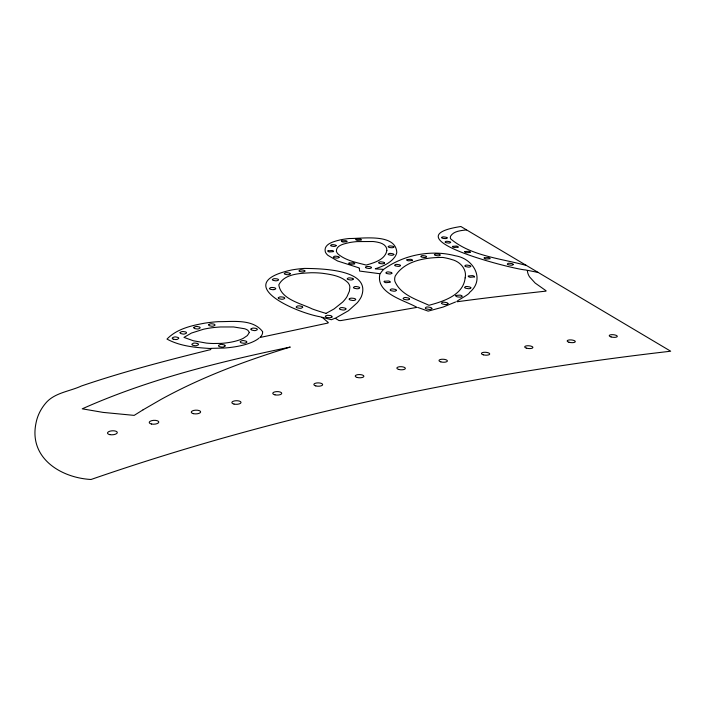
<?xml version="1.0" encoding="UTF-8"?>
<svg xmlns="http://www.w3.org/2000/svg" width="706" height="706" viewBox="0 0 706 706"><rect width="100%" height="100%" fill="white"/><g stroke="black" fill="none" stroke-linecap="round" stroke-linejoin="round"><path stroke-width="1.06" d="M458.07 247.144L454.196 247.462A3.68 0.997 2.5 0 1 452.475 246.368L456.341 246.05A3.618 0.98 2.5 0 1 458.07 247.144M193.982 327.302L195.58 326.596A2.595 0.865 -1.2 0 1 197.124 326.481L199.471 326.993A4.633 1.553 -1.2 0 1 200.133 327.928L198.792 328.802A2.595 0.874 -1.2 0 1 197.274 328.987L194.935 328.652A4.218 1.412 -1.2 0 1 193.991 327.302M328.016 250.824L332.076 250.498A3.715 1.033 0.9 0 1 333.461 251.627L329.384 251.963A3.654 1.015 0.9 0 1 328.016 250.833M326.031 313.393L334.123 308.91L342.648 302.089A169.819 51.538 -1.2 0 0 347.008 296.644L349.408 291.163L349.832 287.589A60.592 18.506 0.4 0 0 348.032 282.753C341.36 275.94 331.211 274.493 322.183 273.248A30.393 9.169 0.7 0 0 311.011 272.745C299.971 273.407 284.58 273.601 278.817 284.827C280.785 299.353 301.03 303.377 312.193 308.919A161.815 47.77 2.4 0 0 326.031 313.393M455.538 301.983L443.077 307.075L428.163 311.134L417.723 307.428M335.191 318.168L331.388 319.721L321.945 317.259M274.184 289.592L275.543 289.054A4.042 1.235 0.1 0 0 274.21 287.686L272.119 287.457A2.559 0.785 0.1 0 0 270.663 287.616L269.445 288.401A4.386 1.341 0.1 0 0 270.248 289.239L272.666 289.698A2.568 0.785 0.1 0 0 274.184 289.592M466.551 229.874C461.044 230.65 453.72 230.906 450.552 236.236A48.079 12.602 3 0 0 450.649 238.84C470.77 256.049 501.542 258.59 526.402 265.456M210.538 348.385L224.27 348.032A45.616 15.479 -0.9 0 0 259.031 338.112M538.184 272.454L527.426 270.31M197.292 343.39L194.882 343.037A2.692 0.935 -1.3 0 0 193.32 343.231L191.908 344.175A4.801 1.668 -1.3 0 0 192.588 345.181L195.024 345.737A2.692 0.935 -1.3 0 0 196.639 345.613L198.298 344.846A4.386 1.527 -1.3 0 0 197.292 343.39M173.349 339.207L175.732 339.551A2.665 0.909 -1.6 0 0 177.294 339.365L178.724 338.439A4.748 1.624 -1.6 0 0 178.071 337.459L175.706 336.921A2.656 0.909 -1.6 0 0 174.108 337.044L172.44 337.786A4.333 1.483 -1.6 0 0 173.358 339.207M262.597 331.635C252.801 318.609 232.724 321.795 218.295 321.662A57.971 20.05 -0.8 0 0 204.881 323.136C191.432 325.563 176.809 328.864 166.987 339.083C180.277 346.328 195.862 347.59 210.591 348.535C211.465 349.682 209.947 349.876 209.038 349.991C166.157 360.616 123.321 371.709 81.472 385.97C69.603 391.486 54.503 392.651 45.722 403.144C40.922 408.765 37.471 415.552 36.059 422.832C28.522 457.744 60.46 477.777 91.03 479.489C278.526 414.616 473.761 373.845 670.7 351.217L460.886 226.511C387.462 237.816 515.248 269.78 525.749 269.957A3.23 0.918 3.5 0 1 527.435 270.848A126.48 34.956 5.1 0 0 529.606 276.937L535.174 283.071L546.144 290.819A2.365 0.706 4 0 1 545.826 291.137C516.307 294.411 486.752 297.694 457.312 301.736C453.79 302.062 469.64 294.561 469.516 292.478C485.64 279.435 473.426 258.484 455.405 255.801C431.595 249.43 403.894 254.69 383.94 269.154A3.451 0.997 1.6 0 1 383.605 269.365L375.283 268.88A1.783 0.521 1.6 0 1 375.415 268.739C382.652 266.409 390.294 263.241 394.883 256.86A122.773 33.959 0.2 0 0 396.79 252.439C395.81 232.962 361.984 238.743 349.329 238.504A38.53 10.608 1.4 0 0 339.957 239.961C334.256 241.39 323.251 243.852 325.316 251.865A64.917 17.959 1.7 0 0 327.919 255.343L337.565 260.982L357.774 267.486A3.909 1.138 1.3 0 1 359.345 268.333M359.292 268.333L359.628 271.069L379.263 273.646A2.462 0.724 1.6 0 1 379.925 274.007C375.371 293.343 404.273 300.147 416.681 307.216A2.162 0.688 2.3 0 1 416.566 307.454L341.307 320.506A3.689 1.218 1.1 0 1 340.513 320.612L338.968 320.542L335.756 318.556A1.65 0.547 1.1 0 1 335.588 318.38L336.109 317.779A7.36 2.427 1.2 0 1 336.427 317.612L348.508 310.684L357.236 302.795A189.27 57.53 -1.3 0 0 361.34 296.652C372.23 269.012 319.986 268.633 304.498 268.412A45.405 13.688 0.7 0 0 291.905 269.93C229.865 283.203 294.543 312.343 320.295 316.8A8.666 2.859 0.7 0 1 322.818 317.894L328.308 322.536A2.93 0.971 0.9 0 1 327.752 323.092L259.94 337.503A46.137 15.647 -0.9 0 0 262.597 331.635M380.305 273.628A128.889 38.053 3.4 0 1 383.411 269.666M365.514 267.212L365.505 267.3A4.139 1.2 1.5 0 0 366.449 268.051L368.832 268.465A2.427 0.706 1.5 0 0 370.235 268.377L371.4 267.892A3.821 1.103 1.5 0 0 369.829 266.665L367.808 266.462A2.418 0.697 1.5 0 0 366.476 266.603L365.514 267.212M359.645 287.819L358.613 288.604A2.533 0.777 1.3 0 1 356.892 288.763L354.394 288.295A4.36 1.333 1.4 0 1 353.432 287.466L354.474 286.689A2.533 0.777 1.3 0 1 356.186 286.539L358.674 286.989A4.36 1.333 1.3 0 1 359.645 287.819M470.858 287.871L470.028 288.542A2.542 0.768 2.9 0 1 468.36 288.701L465.757 288.242A4.377 1.315 2.9 0 1 464.566 287.413L465.386 286.645A2.542 0.759 2.9 0 1 467.045 286.486L469.64 286.945A4.377 1.315 2.9 0 1 470.831 287.766L470.858 287.871M470.743 266.347L469.949 266.947A2.409 0.688 2.8 0 1 468.378 267.089L465.907 266.674A4.139 1.174 2.8 0 1 464.786 265.933L465.563 265.244A2.4 0.68 2.8 0 1 467.125 265.103L469.587 265.518A4.139 1.174 2.8 0 1 470.717 266.25L470.743 266.347M465.139 277.882C463.445 295.205 443.2 301.462 428.957 305.292C416.708 299.565 400.673 294.923 394.928 281.429A101.355 29.899 3.3 0 1 395.298 275.94C404.856 260.479 426.212 257.293 442.865 257.452A28.743 8.19 2.3 0 1 451.752 259.543C459.906 261.476 467.134 269.057 465.139 277.882M353.274 279.091L352.25 279.841A2.48 0.741 1.2 0 1 350.564 279.991L348.129 279.55A4.262 1.271 1.3 0 1 347.193 278.755L348.226 278.005A2.48 0.741 1.2 0 1 349.902 277.864L352.329 278.296A4.271 1.28 1.2 0 1 353.274 279.091M349.232 299.026L349.223 299.132A4.492 1.412 1.3 0 0 350.211 300.015L352.779 300.5A2.63 0.83 1.3 0 0 354.306 300.385L355.586 299.821A4.139 1.297 1.3 0 0 353.944 298.382L351.756 298.144A2.621 0.821 1.3 0 0 350.3 298.311L349.232 299.026M345.949 308.99L344.828 309.863A2.674 0.856 1.2 0 1 343.01 310.04L340.398 309.528A4.589 1.474 1.2 0 1 339.409 308.61L340.539 307.745A2.665 0.856 1.2 0 1 342.348 307.569L344.952 308.072A4.598 1.483 1.2 0 1 345.949 308.99M447.975 303.668L447.075 304.392A2.639 0.83 2.7 0 1 445.327 304.568L442.644 304.065A4.545 1.421 2.7 0 1 441.453 303.174L442.353 302.336A2.639 0.83 2.7 0 1 444.092 302.168L446.766 302.662A4.545 1.421 2.7 0 1 447.957 303.554L447.975 303.668M339.101 257.284L338.112 257.955A2.347 0.662 1 0 1 336.515 258.087L334.22 257.69A4.033 1.138 1 0 1 333.373 256.984L334.37 256.313A2.339 0.662 1 0 1 335.959 256.181L338.236 256.578A4.033 1.138 1 0 1 339.101 257.284M450.649 242.387L449.872 242.917A2.25 0.6 2.4 0 1 448.389 243.04L446.095 242.679A3.874 1.033 2.4 0 1 445.08 242.026L445.839 241.417A2.25 0.6 2.4 0 1 447.322 241.302L449.598 241.655A3.874 1.033 2.4 0 1 450.631 242.308L450.649 242.387M336.118 245.679L335.156 246.297A2.268 0.627 1 0 1 333.603 246.429L331.388 246.05A3.901 1.068 1 0 1 330.567 245.388L331.538 244.761A2.268 0.618 1 0 1 333.082 244.638L335.288 245.008A3.909 1.068 0.9 0 1 336.118 245.679M386.87 250.524C385.105 259.834 374.012 262.808 366.167 265.068C356.592 262.526 346.108 260.699 338.262 254.231A52.562 14.552 1.7 0 1 336.383 251.327C336.074 244.92 344.872 243.773 349.576 242.555A29.043 8.013 1.4 0 1 357.201 241.593L373.024 241.514A15.011 4.095 1.4 0 1 378.045 242.317C382.184 243.067 387.188 245.617 386.87 250.524M447.127 237.948L446.36 238.469A2.242 0.591 2.3 0 1 445.151 238.584L443.253 238.407A3.521 0.927 2.3 0 1 441.603 237.366L442.583 236.96A2.233 0.591 2.3 0 1 443.845 236.881L446.104 237.234A3.83 1.015 2.3 0 1 447.11 237.869L447.127 237.948M431.869 308.504L430.916 309.246A2.674 0.847 2.5 0 1 429.142 309.422L426.45 308.919A4.589 1.456 2.5 0 1 425.277 308.001L426.221 307.145A2.665 0.847 2.5 0 1 427.986 306.969L430.678 307.472A4.598 1.465 2.5 0 1 431.851 308.39L431.869 308.504M434.464 254.548L434.464 254.725A4.015 1.112 2.3 0 0 435.496 255.422L437.861 255.81A2.347 0.653 2.3 0 0 439.194 255.731L440.235 255.281A3.698 1.024 2.3 0 0 438.514 254.134L436.529 253.939A2.347 0.653 2.3 0 0 435.267 254.072L434.464 254.548M426.556 256.799L425.718 257.372A2.339 0.653 2.2 0 1 424.165 257.505L421.8 257.116A4.024 1.121 2.2 0 1 420.785 256.41L421.623 255.749A2.339 0.653 2.2 0 1 423.168 255.616L425.524 256.004A4.033 1.13 2.1 0 1 426.548 256.71L426.556 256.799M302.68 307.269L301.471 308.134A2.665 0.856 0.5 0 1 299.644 308.301L297.085 307.798A4.58 1.465 0.5 0 1 296.193 306.889L297.402 306.025A2.656 0.856 0.5 0 1 299.229 305.857L301.771 306.36A4.58 1.474 0.5 0 1 302.68 307.269M304.904 271.078L303.809 271.801A2.436 0.715 0.5 0 1 302.133 271.942L299.794 271.519A4.183 1.227 0.6 0 1 298.973 270.751L300.076 270.036A2.427 0.715 0.5 0 1 301.744 269.895L304.074 270.319A4.183 1.227 0.5 0 1 304.904 271.078M409.498 298.973L408.536 299.688A2.603 0.812 2.1 0 1 406.788 299.856L404.176 299.37A4.483 1.394 2.1 0 1 403.082 298.497L404.044 297.676A2.603 0.812 2.1 0 1 405.782 297.508L408.386 297.994A4.483 1.403 2.1 0 1 409.489 298.867L409.498 298.973M290.254 273.849L289.125 274.572A2.453 0.724 0.3 0 1 287.43 274.722L285.083 274.29A4.218 1.244 0.4 0 1 284.289 273.513L285.427 272.79A2.445 0.724 0.3 0 1 287.113 272.648L289.442 273.072A4.218 1.244 0.3 0 1 290.254 273.849M396.401 290.351L395.431 291.04A2.55 0.785 1.9 0 1 393.719 291.199L391.168 290.731A4.386 1.341 1.9 0 1 390.127 289.892L391.098 289.107A2.55 0.777 1.9 0 1 392.801 288.948L395.342 289.407A4.395 1.341 1.9 0 1 396.393 290.245L396.401 290.351M400.505 265.624L399.605 266.224A2.392 0.688 1.9 0 1 397.999 266.365L395.598 265.95A4.121 1.183 1.9 0 1 394.61 265.218L395.519 264.521A2.392 0.688 1.8 0 1 397.116 264.388L399.499 264.794A4.121 1.183 1.8 0 1 400.496 265.535L400.505 265.624M278.314 297.764L278.288 297.87A4.483 1.412 0.2 0 0 279.126 298.744L281.606 299.229A2.63 0.83 0.2 0 0 283.15 299.123L284.536 298.559A4.13 1.297 0.2 0 0 283.141 297.12L280.988 296.882A2.621 0.821 0.2 0 0 279.505 297.05L278.314 297.764M513.297 264.565L512.574 265.068A2.4 0.671 3.3 0 1 511.029 265.209L508.532 264.803A4.13 1.156 3.3 0 1 507.34 264.07L508.029 263.382A2.4 0.671 3.3 0 1 509.573 263.25L512.053 263.647A4.139 1.156 3.3 0 1 513.262 264.379L513.297 264.565M391.883 273.213L390.947 273.84A2.445 0.715 1.8 0 1 389.306 273.981L386.87 273.557A4.201 1.235 1.8 0 1 385.873 272.79L386.817 272.066A2.436 0.715 1.8 0 1 388.45 271.925L390.877 272.348A4.201 1.235 1.7 0 1 391.883 273.116L391.883 273.213M251.001 329.022L250.965 329.137A4.615 1.562 -0.2 0 0 251.751 330.081L254.169 330.602A2.595 0.874 -0.3 0 0 255.713 330.487L257.213 329.764A4.218 1.43 -0.3 0 0 256.066 328.414L253.692 328.078A2.586 0.874 -0.3 0 0 252.21 328.264L251.001 329.022M246.765 342.11L245.476 343.045A2.665 0.927 -0.5 0 1 243.932 343.24L241.496 342.887A4.342 1.509 -0.5 0 1 240.367 341.448L241.929 340.698A2.665 0.927 -0.5 0 1 243.508 340.574L245.97 341.122A4.757 1.65 -0.5 0 1 246.765 342.11M393.833 254.566L392.942 255.131A2.33 0.653 1.7 0 1 391.38 255.263L389.059 254.875A3.998 1.112 1.7 0 1 388.115 254.178L389.006 253.525A2.321 0.644 1.7 0 1 390.559 253.401L392.871 253.781A3.998 1.121 1.7 0 1 393.824 254.478L393.833 254.566M393.851 247.056L392.986 247.603A2.294 0.627 1.7 0 1 391.724 247.727L389.791 247.55A3.609 0.988 1.7 0 1 388.265 246.447L389.333 246.015A2.294 0.627 1.7 0 1 390.647 245.935L392.915 246.306A3.918 1.068 1.7 0 1 393.851 246.976L393.851 247.056M272.401 279.47L272.375 279.567A4.289 1.288 0.2 0 0 273.169 280.37L275.534 280.811A2.506 0.75 0.2 0 0 277.017 280.706L278.34 280.194A3.954 1.183 0.1 0 0 277.026 278.879L274.978 278.667A2.506 0.75 0.2 0 0 273.557 278.817L272.401 279.47M384.541 263.064L383.614 263.656A2.4 0.688 1.6 0 1 382.299 263.797L380.278 263.594A3.768 1.077 1.6 0 1 378.716 262.394L379.846 261.926A2.392 0.68 1.6 0 1 381.222 261.838L383.579 262.244A4.095 1.174 1.6 0 1 384.541 262.967L384.541 263.064M225.09 345.958L223.74 346.911A2.692 0.944 -0.9 0 1 222.178 347.105L219.725 346.743A4.386 1.536 -0.9 0 1 218.666 345.287L220.272 344.519A2.692 0.935 -0.9 0 1 221.878 344.387L224.34 344.943A4.81 1.677 -0.9 0 1 225.09 345.958M208.738 324.672L208.694 324.795A4.589 1.527 -0.9 0 0 209.382 325.713L211.729 326.234A2.577 0.856 -0.9 0 0 213.274 326.11L214.827 325.404A4.192 1.394 -1 0 0 213.821 324.08L211.5 323.754A2.568 0.856 -1 0 0 210.009 323.93L208.738 324.672M249.359 332.438L247.356 335.579L243.226 338.359A33.244 11.27 -0.9 0 1 221.172 343.381L213.318 343.513A35.732 12.09 -0.9 0 1 206.337 343.081L193.373 340.777L183.957 337.397L191.476 333.047L203.522 329.234A43.807 15.179 -0.8 0 1 220.457 326.975L233.607 326.957L244.708 328.767A15.832 5.383 -0.6 0 1 247.947 330.373L249.359 332.438M180.162 332.473L180.118 332.597A4.686 1.58 -1.4 0 0 180.754 333.559L183.119 334.088A2.63 0.891 -1.4 0 0 184.698 333.964L186.331 333.232A4.28 1.447 -1.5 0 0 185.387 331.855L183.048 331.52A2.621 0.882 -1.5 0 0 181.513 331.705L180.162 332.473M474.379 276.884L470.196 277.273A3.918 1.138 2.9 0 1 468.281 275.984L472.446 275.605A3.989 1.165 2.9 0 1 474.37 276.884M484.272 257.822L484.21 257.902A3.804 1.05 3 0 0 486.09 259.076L490.061 258.731A3.742 1.033 3 0 0 488.164 257.566L484.272 257.822M455.838 295.435L455.758 295.532A4.183 1.28 2.9 0 0 457.735 296.952L460.471 297.164L462.139 296.529A4.112 1.262 2.9 0 0 460.153 295.117L455.838 295.435M464.786 251.548L464.716 251.627A3.733 1.024 2.7 0 0 466.507 252.757L470.425 252.43A3.671 1.006 2.7 0 0 468.625 251.301L464.786 251.548M412.436 260.479L408.359 260.823A3.742 1.059 2 0 1 406.718 259.64L410.777 259.296A3.804 1.077 2 0 1 412.436 260.479M384.311 281.279L384.223 281.367A4.024 1.209 1.8 0 0 385.9 282.691L390.241 282.303A3.962 1.191 1.8 0 0 388.556 280.979L384.311 281.279M331.908 317.082L330.046 317.771L327.099 317.55A4.307 1.412 1 0 1 325.492 315.988L327.469 315.282L330.284 315.52A4.377 1.438 0.9 0 1 331.899 317.082M349.073 263.029L348.985 263.109A3.839 1.103 1.2 0 0 350.467 264.318L354.65 263.965A3.777 1.085 1.2 0 0 353.159 262.756L349.073 263.029M356.071 239.228L355.983 239.308A3.592 0.971 1.3 0 0 357.395 240.367L361.313 240.058A3.539 0.953 1.3 0 0 359.883 238.999L356.071 239.228M341.73 240.887L341.642 240.958A3.609 0.98 1.1 0 0 343.019 242.034L346.964 241.717A3.556 0.962 1.1 0 0 345.578 240.649L341.73 240.887M143.115 409.798L134.175 415.384L103.032 412.392L82.249 408.818C148.516 379.237 219.434 361.816 290.254 347.061C255.731 357.607 221.622 369.776 188.943 385.194A991.065 486.275 16.7 0 0 161.18 399.34L143.115 409.798M611.087 336.93A4.068 1.306 5.4 0 0 617.318 336.409A4.068 1.306 5.4 0 0 611.414 334.688A4.068 1.306 5.4 0 0 611.087 336.93M568.948 342.225A4.095 1.35 4.9 0 0 575.319 341.695A4.095 1.35 4.9 0 0 569.495 339.921A4.095 1.35 4.9 0 0 568.948 342.225M526.367 348.129A4.121 1.394 4.3 0 0 532.889 347.59A4.121 1.394 4.3 0 0 527.135 345.772A4.121 1.394 4.3 0 0 526.367 348.129M483.345 354.827A4.165 1.447 3.7 0 0 489.726 354.033A4.165 1.447 3.7 0 0 483.654 352.338A4.165 1.447 3.7 0 0 483.345 354.827M440.818 361.869A4.218 1.5 3 0 0 447.383 361.048A4.218 1.5 3 0 0 441.365 359.301A4.218 1.5 3 0 0 440.818 361.869M398.59 369.414A4.271 1.562 2.3 0 0 405.35 368.558A4.271 1.562 2.3 0 0 399.375 366.758A4.271 1.562 2.3 0 0 398.59 369.414M357.245 377.481A4.342 1.615 1.6 0 0 363.899 376.342A4.342 1.615 1.6 0 0 357.554 374.692A4.342 1.615 1.6 0 0 357.245 377.481M315.776 385.908A4.412 1.677 0.8 0 0 322.66 384.726A4.412 1.677 0.8 0 0 316.332 383.023A4.412 1.677 0.8 0 0 315.776 385.908M274.978 394.839A4.501 1.739 0 0 0 281.747 393.348A4.501 1.739 0 0 0 275.022 391.83A4.501 1.739 0 0 0 274.978 394.839M234.004 404.07A4.589 1.8 -0.8 0 0 241.028 402.526A4.589 1.8 -0.8 0 0 234.295 400.946A4.589 1.8 -0.8 0 0 234.004 404.07M193.338 413.645A4.695 1.871 -1.7 0 0 200.636 412.039A4.695 1.871 -1.7 0 0 193.894 410.398A4.695 1.871 -1.7 0 0 193.338 413.645M151.605 424.041A4.81 1.942 -2.6 0 0 158.815 422.082A4.81 1.942 -2.6 0 0 151.613 420.679A4.81 1.942 -2.6 0 0 151.605 424.041M109.801 434.631A4.933 2.012 -3.5 0 0 117.311 432.601A4.933 2.012 -3.5 0 0 110.065 431.137A4.933 2.012 -3.5 0 0 109.801 434.631"/></g></svg>
